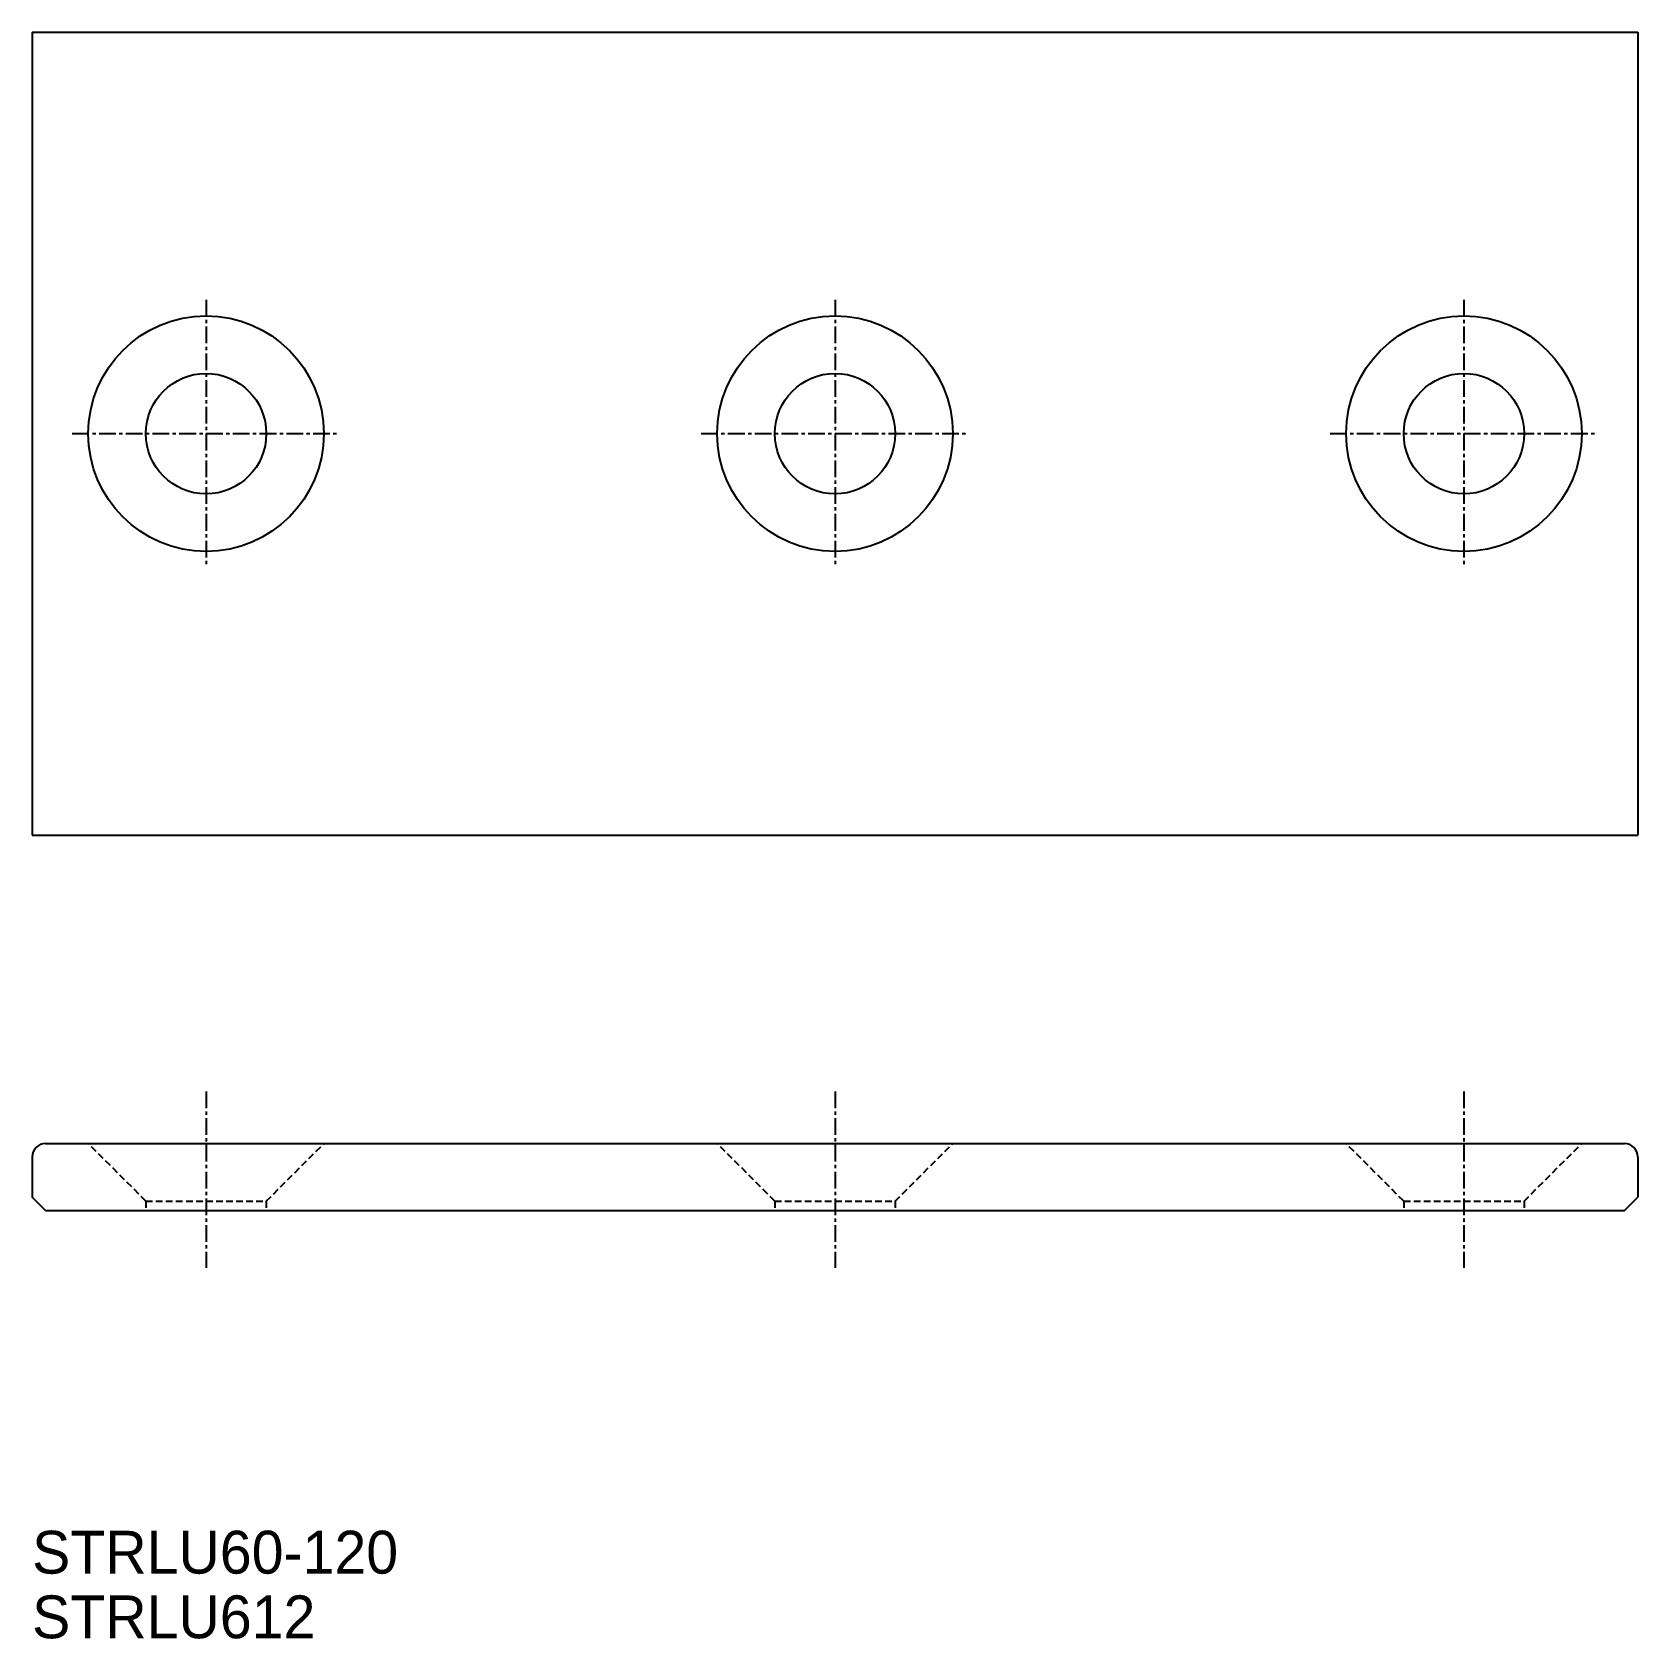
# Model space of a CAD drawing. Extents: x 10 to 130, y 10 to 130.
import ezdxf

# ---------------------------------------------------------------- set-up
doc = ezdxf.new("R2010")
doc.units = 0
doc.header["$MEASUREMENT"] = 0
doc.linetypes.add('CENTER', pattern=[2, 1.25, -0.25, 0.25, -0.25])
doc.linetypes.add('DASHED', pattern=[0.75, 0.5, -0.25])
doc.layers.get('0').update_dxf_attribs({"linetype": 'CONTINUOUS'})
doc.layers.add('CENTER', color=1, linetype='CENTER')

msp = doc.modelspace()

# ---------------------------------------------------------------- linework, layer by layer
at = {"color": 7, "linetype": 'Continuous'}
for p, q in [((10, 130), (130, 130)), ((10, 130), (10, 70)), ((130, 130), (130, 70)), ((10, 70), (130, 70)), ((11, 46.96), (129, 46.96)), ((10, 45.96), (10, 42.96)), ((130, 45.96), (130, 42.96)), ((11, 41.96), (10, 42.96)), ((129, 41.96), (130, 42.96)), ((11, 41.96), (129, 41.96))]:
    msp.add_line(p, q, dxfattribs=at)
at = {"color": 3, "linetype": 'DASHED'}
for p, q in [((18.5, 42.66), (14.2, 46.96)), ((27.5, 42.66), (31.8, 46.96)), ((65.5, 42.66), (61.2, 46.96)), ((74.5, 42.66), (78.8, 46.96)), ((112.5, 42.66), (108.2, 46.96)), ((121.5, 42.66), (125.8, 46.96)), ((18.5, 42.66), (27.5, 42.66)), ((18.5, 42.66), (18.5, 41.96)), ((27.5, 42.66), (27.5, 41.96)), ((65.5, 42.66), (65.5, 41.96)), ((65.5, 42.66), (74.5, 42.66)), ((74.5, 42.66), (74.5, 41.96)), ((112.5, 42.66), (121.5, 42.66)), ((112.5, 42.66), (112.5, 41.96)), ((121.5, 42.66), (121.5, 41.96))]:
    msp.add_line(p, q, dxfattribs=at)
at = {"color": 7, "linetype": 'Continuous'}
for centre, radius in [((23, 100), 8.8), ((70, 100), 8.8), ((117, 100), 8.8), ((23, 100), 4.5), ((70, 100), 4.5), ((117, 100), 4.5)]:
    msp.add_circle(centre, radius, dxfattribs=at)
for centre, start, end in [((11, 45.96), 90, 180), ((129, 45.96), 0, 90)]:
    msp.add_arc(centre, 1, start, end, dxfattribs=at)
at = {"layer": 'CENTER', "color": 1, "linetype": 'CENTER'}
for p, q in [((23, 110), (23, 90)), ((70, 110), (70, 90)), ((117, 110), (117, 90)), ((13, 100), (33, 100)), ((60, 100), (80, 100)), ((107, 100), (127, 100)), ((23, 50.86), (23, 37.68)), ((70, 50.86), (70, 37.68)), ((117, 50.86), (117, 37.68))]:
    msp.add_line(p, q, dxfattribs=at)

# ---------------------------------------------------------------- texts
at = {"color": 7, "linetype": 'Continuous'}
for s, p in [('STRLU60-120', (10, 14.83)), ('STRLU612', (10, 10))]:
    msp.add_text(s, height=3.2, dxfattribs=at).set_placement(p)

doc.saveas('drawing.dxf')
